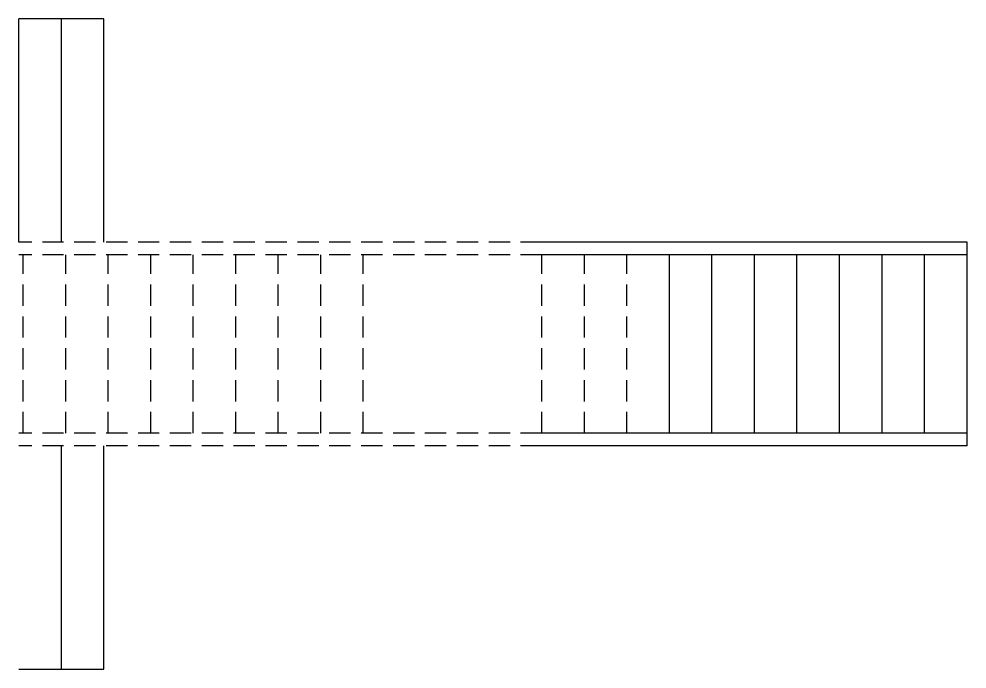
# Model space of a CAD drawing. Extents: x 22122 to 25969, y -3246 to 705.
# Drawn here: x 23645.7 to 23868.7, y -1656.1 to -1503.1 of the extents above; entities that cross this region are included whole.
import ezdxf

# ---------------------------------------------------------------- set-up
doc = ezdxf.new("R2010")
doc.units = 0
doc.header["$LTSCALE"] = 20
doc.header["$MEASUREMENT"] = 0
doc.linetypes.add('HIDDEN2', pattern=[0.1875, 0.125, -0.0625])
doc.layers.add('DIMLINE', color=254, linetype='Continuous')

msp = doc.modelspace()

# ---------------------------------------------------------------- linework, layer by layer
for p, q in [((23645.67, -1555.6), (23645.67, -1503.1)), ((23665.67, -1503.1), (23645.67, -1503.1)), ((23655.67, -1555.6), (23655.67, -1503.1)), ((23665.67, -1555.6), (23665.67, -1503.1)), ((23868.67, -1555.6), (23768.67, -1555.6)), ((23868.67, -1603.6), (23868.67, -1555.6)), ((23868.67, -1558.6), (23768.67, -1558.6)), ((23798.67, -1600.6), (23798.67, -1558.6)), ((23808.67, -1600.6), (23808.67, -1558.6)), ((23818.67, -1600.6), (23818.67, -1558.6)), ((23828.67, -1600.6), (23828.67, -1558.6)), ((23838.67, -1600.6), (23838.67, -1558.6)), ((23848.67, -1600.6), (23848.67, -1558.6)), ((23858.67, -1600.6), (23858.67, -1558.6)), ((23868.67, -1600.6), (23768.67, -1600.6)), ((23655.67, -1656.1), (23655.67, -1603.6)), ((23665.67, -1656.1), (23665.67, -1603.6)), ((23868.67, -1603.6), (23768.67, -1603.6))]:
    msp.add_line(p, q)
at = {"linetype": 'HIDDEN2', "ltscale": 2}
for p, q in [((23768.67, -1555.6), (23645.67, -1555.6)), ((23768.67, -1558.6), (23645.67, -1558.6)), ((23646.67, -1600.6), (23646.67, -1558.6)), ((23656.67, -1600.6), (23656.67, -1558.6)), ((23666.67, -1600.6), (23666.67, -1558.6)), ((23676.67, -1600.6), (23676.67, -1558.6)), ((23676.67, -1600.6), (23676.67, -1558.6)), ((23686.67, -1600.6), (23686.67, -1558.6)), ((23696.67, -1600.6), (23696.67, -1558.6)), ((23706.67, -1600.6), (23706.67, -1558.6)), ((23716.67, -1600.6), (23716.67, -1558.6)), ((23726.67, -1600.6), (23726.67, -1558.6)), ((23768.67, -1600.6), (23768.67, -1558.6)), ((23778.67, -1600.6), (23778.67, -1558.6)), ((23788.67, -1600.6), (23788.67, -1558.6)), ((23768.67, -1600.6), (23645.67, -1600.6)), ((23768.67, -1603.6), (23645.67, -1603.6))]:
    msp.add_line(p, q, dxfattribs=at)
at = {"layer": 'DIMLINE'}
msp.add_line((23645.67, -1656.1), (23665.67, -1656.1), dxfattribs=at)

doc.saveas('drawing.dxf')
